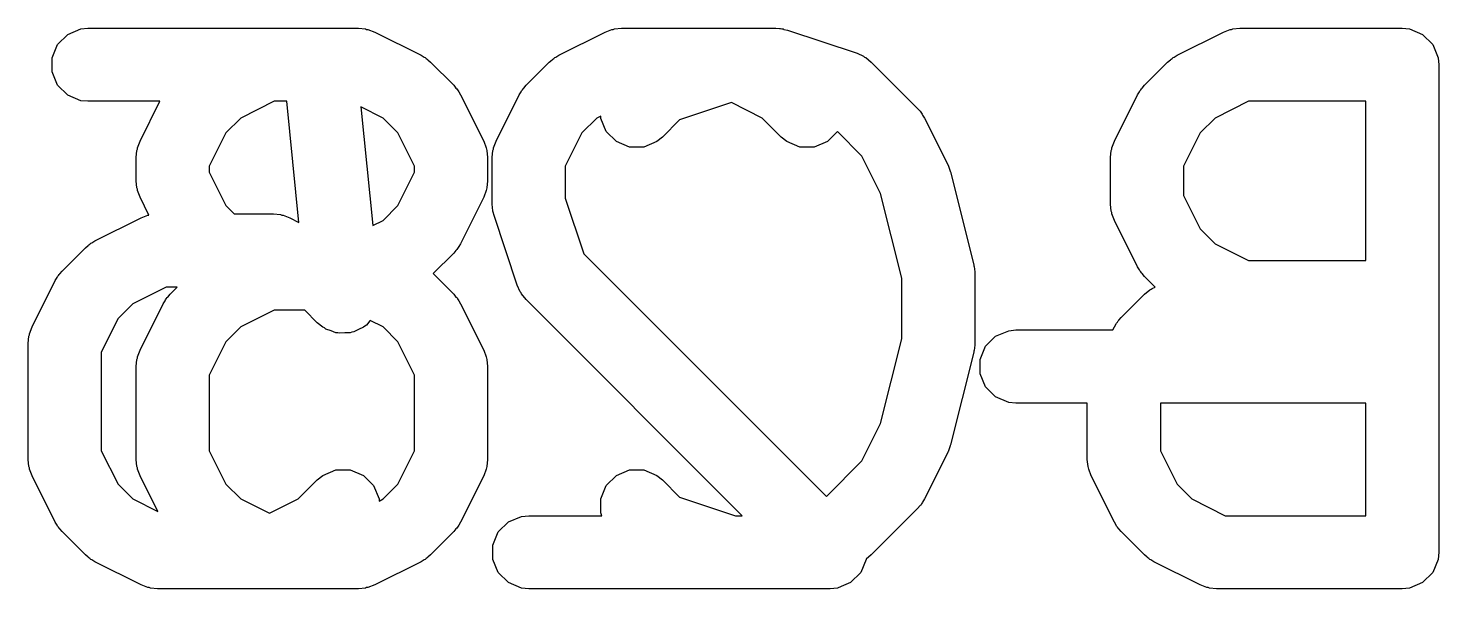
# Model space of a CAD drawing. Extents: x 3.93 to 7.47, y -4.9 to -2.95.
# Drawn here: x 6.0057 to 6.1197, y -4.8329 to -4.7876 of the extents above; entities that cross this region are included whole.
import ezdxf

# ---------------------------------------------------------------- set-up
doc = ezdxf.new("R2010")
doc.units = 0
doc.header["$MEASUREMENT"] = 0
doc.layers.add('BLACK', color=7, linetype='CONTINUOUS')

msp = doc.modelspace()

# ---------------------------------------------------------------- linework, layer by layer
at = {"layer": 'BLACK', "linetype": 'CONTINUOUS'}
for p, q in [((6.00893, -4.78809), (6.00999, -4.78765)), ((6.00999, -4.78765), (6.01057, -4.78759)), ((6.01057, -4.78759), (6.02932, -4.78759)), ((6.02932, -4.78759), (6.03242, -4.78759)), ((6.03242, -4.78759), (6.03299, -4.78765)), ((6.03299, -4.78765), (6.03309, -4.78769)), ((6.03309, -4.78769), (6.0332, -4.78769)), ((6.0332, -4.78769), (6.03374, -4.7879)), ((6.05237, -4.7879), (6.05291, -4.78769)), ((6.05291, -4.78769), (6.05301, -4.78769)), ((6.05301, -4.78769), (6.05311, -4.78765)), ((6.05311, -4.78765), (6.05369, -4.78759)), ((6.05369, -4.78759), (6.06306, -4.78759)), ((6.06306, -4.78759), (6.06616, -4.78759)), ((6.06616, -4.78759), (6.06645, -4.78762)), ((6.06645, -4.78762), (6.06653, -4.78761)), ((6.06653, -4.78761), (6.06663, -4.78763)), ((6.06663, -4.78763), (6.06674, -4.78765)), ((6.06674, -4.78765), (6.06681, -4.78768)), ((6.06681, -4.78768), (6.0671, -4.78774)), ((6.10234, -4.7879), (6.10288, -4.78769)), ((6.10288, -4.78769), (6.10298, -4.78769)), ((6.10298, -4.78769), (6.10308, -4.78765)), ((6.10308, -4.78765), (6.10366, -4.78759)), ((6.10366, -4.78759), (6.11678, -4.78759)), ((6.11678, -4.78759), (6.11736, -4.78765)), ((6.11736, -4.78765), (6.11842, -4.78809)), ((6.00811, -4.7889), (6.00893, -4.78809)), ((6.03374, -4.7879), (6.03749, -4.78977)), ((6.04862, -4.78977), (6.05237, -4.7879)), ((6.0671, -4.78774), (6.07272, -4.78961)), ((6.09859, -4.78977), (6.10234, -4.7879)), ((6.11842, -4.78809), (6.11924, -4.7889)), ((6.00767, -4.78997), (6.00811, -4.7889)), ((6.00767, -4.79112), (6.00767, -4.78997)), ((6.03749, -4.78977), (6.03773, -4.78993)), ((6.03773, -4.78993), (6.03781, -4.78996)), ((6.03781, -4.78996), (6.03789, -4.79003)), ((6.04822, -4.79003), (6.0483, -4.78996)), ((6.0483, -4.78996), (6.04837, -4.78993)), ((6.04837, -4.78993), (6.04862, -4.78977)), ((6.07272, -4.78961), (6.07325, -4.78985)), ((6.07325, -4.78985), (6.07333, -4.78992)), ((6.07333, -4.78992), (6.07343, -4.78996)), ((6.07343, -4.78996), (6.07387, -4.79033)), ((6.09819, -4.79003), (6.09827, -4.78996)), ((6.09827, -4.78996), (6.09834, -4.78993)), ((6.09834, -4.78993), (6.09859, -4.78977)), ((6.11924, -4.7889), (6.11968, -4.78997)), ((6.11968, -4.78997), (6.11973, -4.79054)), ((6.00811, -4.79218), (6.00767, -4.79112)), ((6.03789, -4.79003), (6.03798, -4.79008)), ((6.03798, -4.79008), (6.03803, -4.79014)), ((6.03803, -4.79014), (6.03825, -4.79033)), ((6.03825, -4.79033), (6.04013, -4.7922)), ((6.04598, -4.7922), (6.04785, -4.79033)), ((6.04785, -4.79033), (6.04808, -4.79014)), ((6.04808, -4.79014), (6.04813, -4.79008)), ((6.04813, -4.79008), (6.04822, -4.79003)), ((6.07387, -4.79033), (6.07762, -4.79408)), ((6.09595, -4.7922), (6.09782, -4.79033)), ((6.09782, -4.79033), (6.09805, -4.79014)), ((6.09805, -4.79014), (6.0981, -4.79008)), ((6.0981, -4.79008), (6.09819, -4.79003)), ((6.11973, -4.79054), (6.11973, -4.82991)), ((6.00893, -4.793), (6.00811, -4.79218)), ((6.04013, -4.7922), (6.04031, -4.79243)), ((6.04579, -4.79243), (6.04598, -4.7922)), ((6.09576, -4.79243), (6.09595, -4.7922)), ((6.00999, -4.79344), (6.00893, -4.793)), ((6.04031, -4.79243), (6.04037, -4.79248)), ((6.04037, -4.79248), (6.04043, -4.79257)), ((6.04043, -4.79257), (6.0405, -4.79265)), ((6.0405, -4.79265), (6.04053, -4.79272)), ((6.04053, -4.79272), (6.04068, -4.79297)), ((6.04068, -4.79297), (6.04256, -4.79672)), ((6.04355, -4.79672), (6.04542, -4.79297)), ((6.04542, -4.79297), (6.04558, -4.79272)), ((6.04558, -4.79272), (6.04561, -4.79265)), ((6.04561, -4.79265), (6.04568, -4.79257)), ((6.04568, -4.79257), (6.04573, -4.79248)), ((6.04573, -4.79248), (6.04579, -4.79243)), ((6.09352, -4.79672), (6.09539, -4.79297)), ((6.09539, -4.79297), (6.09555, -4.79272)), ((6.09555, -4.79272), (6.09558, -4.79265)), ((6.09558, -4.79265), (6.09565, -4.79257)), ((6.09565, -4.79257), (6.0957, -4.79248)), ((6.0957, -4.79248), (6.09576, -4.79243)), ((6.01057, -4.79349), (6.00999, -4.79344)), ((6.01639, -4.79349), (6.01057, -4.79349)), ((6.01478, -4.79672), (6.01639, -4.79349)), ((6.02561, -4.79349), (6.02292, -4.79484)), ((6.02664, -4.79349), (6.02561, -4.79349)), ((6.02762, -4.80327), (6.02664, -4.79349)), ((6.03442, -4.79484), (6.03262, -4.79395)), ((6.03262, -4.79395), (6.03358, -4.80353)), ((6.06258, -4.7936), (6.05838, -4.795)), ((6.06506, -4.79484), (6.06258, -4.7936)), ((6.07762, -4.79408), (6.07781, -4.7943)), ((6.07781, -4.7943), (6.07787, -4.79436)), ((6.07787, -4.79436), (6.07792, -4.79444)), ((6.07792, -4.79444), (6.07799, -4.79453)), ((6.07799, -4.79453), (6.07802, -4.7946)), ((6.10435, -4.79349), (6.10166, -4.79484)), ((6.11383, -4.79349), (6.10435, -4.79349)), ((6.11383, -4.80634), (6.11383, -4.79349)), ((6.02292, -4.79484), (6.02172, -4.79604)), ((6.03561, -4.79604), (6.03442, -4.79484)), ((6.05169, -4.79484), (6.05049, -4.79604)), ((6.05202, -4.79468), (6.05169, -4.79484)), ((6.05202, -4.79487), (6.05202, -4.79468)), ((6.05246, -4.79593), (6.05202, -4.79487)), ((6.05838, -4.795), (6.057, -4.79638)), ((6.0666, -4.79638), (6.06506, -4.79484)), ((6.07802, -4.7946), (6.07818, -4.79484)), ((6.07818, -4.79484), (6.08005, -4.79859)), ((6.10166, -4.79484), (6.10046, -4.79604)), ((6.01457, -4.79726), (6.01478, -4.79672)), ((6.02172, -4.79604), (6.02037, -4.79874)), ((6.03696, -4.79874), (6.03561, -4.79604)), ((6.04256, -4.79672), (6.04276, -4.79726)), ((6.04334, -4.79726), (6.04355, -4.79672)), ((6.05049, -4.79604), (6.04914, -4.79874)), ((6.05327, -4.79675), (6.05246, -4.79593)), ((6.05434, -4.79719), (6.05327, -4.79675)), ((6.05655, -4.79675), (6.05549, -4.79719)), ((6.057, -4.79638), (6.05655, -4.79675)), ((6.06705, -4.79675), (6.0666, -4.79638)), ((6.06811, -4.79719), (6.06705, -4.79675)), ((6.07033, -4.79675), (6.06926, -4.79719)), ((6.07113, -4.79594), (6.07033, -4.79675)), ((6.07311, -4.79791), (6.07113, -4.79594)), ((6.09331, -4.79726), (6.09352, -4.79672)), ((6.10046, -4.79604), (6.09911, -4.79874)), ((6.01447, -4.79804), (6.01452, -4.79746)), ((6.01452, -4.79746), (6.01456, -4.79737)), ((6.01456, -4.79737), (6.01457, -4.79726)), ((6.04276, -4.79726), (6.04277, -4.79737)), ((6.04277, -4.79737), (6.04281, -4.79746)), ((6.04281, -4.79746), (6.04287, -4.79804)), ((6.04324, -4.79804), (6.04329, -4.79746)), ((6.04329, -4.79746), (6.04333, -4.79737)), ((6.04333, -4.79737), (6.04334, -4.79726)), ((6.05549, -4.79719), (6.05434, -4.79719)), ((6.06926, -4.79719), (6.06811, -4.79719)), ((6.07463, -4.80095), (6.07311, -4.79791)), ((6.09321, -4.79804), (6.09326, -4.79746)), ((6.09326, -4.79746), (6.0933, -4.79737)), ((6.0933, -4.79737), (6.09331, -4.79726)), ((6.01447, -4.79991), (6.01447, -4.79804)), ((6.02037, -4.79874), (6.02037, -4.79922)), ((6.03696, -4.79922), (6.03696, -4.79874)), ((6.04287, -4.79804), (6.04287, -4.79991)), ((6.04324, -4.80179), (6.04324, -4.79804)), ((6.04914, -4.79874), (6.04914, -4.80131)), ((6.08005, -4.79859), (6.08007, -4.79864)), ((6.08007, -4.79864), (6.08008, -4.79865)), ((6.08008, -4.79865), (6.08017, -4.79889)), ((6.08017, -4.79889), (6.08026, -4.79914)), ((6.09321, -4.80179), (6.09321, -4.79804)), ((6.09911, -4.79874), (6.09911, -4.80109)), ((6.01452, -4.80049), (6.01447, -4.79991)), ((6.02037, -4.79922), (6.02172, -4.80192)), ((6.03561, -4.80192), (6.03696, -4.79922)), ((6.04287, -4.79991), (6.04281, -4.80049)), ((6.08026, -4.79914), (6.08026, -4.79916)), ((6.08026, -4.79916), (6.08028, -4.7992)), ((6.08028, -4.7992), (6.08215, -4.8067)), ((6.01456, -4.80059), (6.01452, -4.80049)), ((6.01457, -4.80069), (6.01456, -4.80059)), ((6.01478, -4.80124), (6.01457, -4.80069)), ((6.0155, -4.80268), (6.01478, -4.80124)), ((6.04256, -4.80124), (6.04068, -4.80499)), ((6.04276, -4.80069), (6.04256, -4.80124)), ((6.04277, -4.80059), (6.04276, -4.80069)), ((6.04281, -4.80049), (6.04277, -4.80059)), ((6.04914, -4.80131), (6.05064, -4.80582)), ((6.07633, -4.80778), (6.07463, -4.80095)), ((6.09911, -4.80109), (6.10046, -4.80379)), ((6.02172, -4.80192), (6.02239, -4.80259)), ((6.03442, -4.80311), (6.03561, -4.80192)), ((6.04326, -4.80208), (6.04324, -4.80179)), ((6.04326, -4.80216), (6.04326, -4.80208)), ((6.04328, -4.80226), (6.04326, -4.80216)), ((6.04329, -4.80237), (6.04328, -4.80226)), ((6.04332, -4.80244), (6.04329, -4.80237)), ((6.04339, -4.80272), (6.04332, -4.80244)), ((6.09326, -4.80237), (6.09321, -4.80179)), ((6.0933, -4.80246), (6.09326, -4.80237)), ((6.09331, -4.80257), (6.0933, -4.80246)), ((6.01112, -4.80477), (6.01487, -4.8029)), ((6.01487, -4.8029), (6.01541, -4.80269)), ((6.01541, -4.80269), (6.0155, -4.80268)), ((6.02239, -4.80259), (6.02557, -4.80259)), ((6.02557, -4.80259), (6.02614, -4.80264)), ((6.02614, -4.80264), (6.02624, -4.80268)), ((6.02624, -4.80268), (6.02635, -4.80269)), ((6.02635, -4.80269), (6.02689, -4.8029)), ((6.02689, -4.8029), (6.02762, -4.80327)), ((6.03358, -4.80353), (6.03442, -4.80311)), ((6.04526, -4.80835), (6.04339, -4.80272)), ((6.09352, -4.80311), (6.09331, -4.80257)), ((6.09539, -4.80686), (6.09352, -4.80311)), ((6.01087, -4.80493), (6.01112, -4.80477)), ((6.10046, -4.80379), (6.10166, -4.80499)), ((6.00848, -4.8072), (6.01036, -4.80533)), ((6.01036, -4.80533), (6.01058, -4.80514)), ((6.01058, -4.80514), (6.01063, -4.80508)), ((6.01063, -4.80508), (6.01072, -4.80503)), ((6.01072, -4.80503), (6.0108, -4.80496)), ((6.0108, -4.80496), (6.01087, -4.80493)), ((6.04013, -4.80575), (6.03847, -4.80741)), ((6.04031, -4.80553), (6.04013, -4.80575)), ((6.04037, -4.80547), (6.04031, -4.80553)), ((6.04043, -4.80539), (6.04037, -4.80547)), ((6.0405, -4.8053), (6.04043, -4.80539)), ((6.04053, -4.80523), (6.0405, -4.8053)), ((6.04068, -4.80499), (6.04053, -4.80523)), ((6.05064, -4.80582), (6.07024, -4.82541)), ((6.10166, -4.80499), (6.10435, -4.80634)), ((6.08215, -4.8067), (6.08217, -4.8068)), ((6.08217, -4.8068), (6.08218, -4.80684)), ((6.08218, -4.80684), (6.0822, -4.80706)), ((6.0822, -4.80706), (6.08224, -4.80727)), ((6.09555, -4.80711), (6.09539, -4.80686)), ((6.10435, -4.80634), (6.11383, -4.80634)), ((6.00605, -4.81172), (6.00793, -4.80797)), ((6.00793, -4.80797), (6.00808, -4.80772)), ((6.00808, -4.80772), (6.00811, -4.80765)), ((6.00811, -4.80765), (6.00818, -4.80757)), ((6.00818, -4.80757), (6.00824, -4.80748)), ((6.00824, -4.80748), (6.00829, -4.80743)), ((6.00829, -4.80743), (6.00848, -4.8072)), ((6.03847, -4.80741), (6.04013, -4.80908)), ((6.07633, -4.81267), (6.07633, -4.80778)), ((6.08224, -4.80727), (6.08223, -4.80731)), ((6.08223, -4.80731), (6.08224, -4.80741)), ((6.08224, -4.80741), (6.08224, -4.81304)), ((6.09558, -4.80718), (6.09555, -4.80711)), ((6.09565, -4.80726), (6.09558, -4.80718)), ((6.0957, -4.80735), (6.09565, -4.80726)), ((6.09576, -4.8074), (6.0957, -4.80735)), ((6.09595, -4.80763), (6.09576, -4.8074)), ((6.09681, -4.80849), (6.09595, -4.80763)), ((6.01689, -4.80849), (6.01419, -4.80984)), ((6.01779, -4.80849), (6.01689, -4.80849)), ((6.0169, -4.80944), (6.01696, -4.80935)), ((6.01696, -4.80935), (6.01702, -4.8093)), ((6.01702, -4.8093), (6.01721, -4.80908)), ((6.01721, -4.80908), (6.01779, -4.80849)), ((6.04013, -4.80908), (6.04031, -4.8093)), ((6.04031, -4.8093), (6.04037, -4.80935)), ((6.04037, -4.80935), (6.04043, -4.80944)), ((6.0455, -4.80888), (6.04526, -4.80835)), ((6.04557, -4.80896), (6.0455, -4.80888)), ((6.04561, -4.80905), (6.04557, -4.80896)), ((6.04598, -4.8095), (6.04561, -4.80905)), ((6.09407, -4.81095), (6.09595, -4.80908)), ((6.09595, -4.80908), (6.09639, -4.80871)), ((6.09639, -4.80871), (6.09649, -4.80867)), ((6.09649, -4.80867), (6.09657, -4.8086)), ((6.09657, -4.8086), (6.09681, -4.80849)), ((6.01419, -4.80984), (6.013, -4.81104)), ((6.01478, -4.81359), (6.01665, -4.80984)), ((6.01665, -4.80984), (6.01681, -4.8096)), ((6.01681, -4.8096), (6.01684, -4.80952)), ((6.01684, -4.80952), (6.0169, -4.80944)), ((6.02561, -4.81037), (6.02292, -4.81172)), ((6.02809, -4.81037), (6.02561, -4.81037)), ((6.0291, -4.81138), (6.02809, -4.81037)), ((6.04043, -4.80944), (6.0405, -4.80952)), ((6.0405, -4.80952), (6.04053, -4.8096)), ((6.04053, -4.8096), (6.04068, -4.80984)), ((6.04068, -4.80984), (6.04256, -4.81359)), ((6.06343, -4.82696), (6.04598, -4.8095)), ((6.013, -4.81104), (6.01165, -4.81374)), ((6.02955, -4.81174), (6.0291, -4.81138)), ((6.03294, -4.81164), (6.03283, -4.81174)), ((6.03307, -4.81157), (6.03294, -4.81164)), ((6.03334, -4.81123), (6.03307, -4.81157)), ((6.03338, -4.8112), (6.03334, -4.81123)), ((6.03442, -4.81172), (6.03338, -4.8112)), ((6.09352, -4.81172), (6.09367, -4.81147)), ((6.09367, -4.81147), (6.0937, -4.8114)), ((6.0937, -4.8114), (6.09377, -4.81132)), ((6.09377, -4.81132), (6.09383, -4.81123)), ((6.09383, -4.81123), (6.09389, -4.81118)), ((6.09389, -4.81118), (6.09407, -4.81095)), ((6.00574, -4.81304), (6.0058, -4.81246)), ((6.0058, -4.81246), (6.00584, -4.81236)), ((6.00584, -4.81236), (6.00585, -4.81226)), ((6.00585, -4.81226), (6.00605, -4.81172)), ((6.02292, -4.81172), (6.02172, -4.81291)), ((6.02969, -4.8118), (6.02955, -4.81174)), ((6.0298, -4.81189), (6.02969, -4.8118)), ((6.03022, -4.81202), (6.0298, -4.81189)), ((6.03061, -4.81218), (6.03022, -4.81202)), ((6.03076, -4.81218), (6.03061, -4.81218)), ((6.03091, -4.81223), (6.03076, -4.81218)), ((6.03134, -4.81218), (6.03091, -4.81223)), ((6.03177, -4.81218), (6.03134, -4.81218)), ((6.0319, -4.81213), (6.03177, -4.81218)), ((6.03205, -4.81211), (6.0319, -4.81213)), ((6.03243, -4.81191), (6.03205, -4.81211)), ((6.03283, -4.81174), (6.03243, -4.81191)), ((6.03561, -4.81291), (6.03442, -4.81172)), ((6.07463, -4.81951), (6.07633, -4.81267)), ((6.0831, -4.81327), (6.08392, -4.81246)), ((6.08392, -4.81246), (6.08498, -4.81202)), ((6.08498, -4.81202), (6.08556, -4.81196)), ((6.08556, -4.81196), (6.0934, -4.81196)), ((6.0934, -4.81196), (6.09352, -4.81172)), ((6.00574, -4.82241), (6.00574, -4.81304)), ((6.01165, -4.81374), (6.01165, -4.82172)), ((6.01457, -4.81413), (6.01478, -4.81359)), ((6.02172, -4.81291), (6.02037, -4.81561)), ((6.03696, -4.81561), (6.03561, -4.81291)), ((6.04256, -4.81359), (6.04276, -4.81413)), ((6.08215, -4.81375), (6.08028, -4.82125)), ((6.08217, -4.81365), (6.08215, -4.81375)), ((6.08218, -4.81361), (6.08217, -4.81365)), ((6.0822, -4.8134), (6.08218, -4.81361)), ((6.08224, -4.81318), (6.0822, -4.8134)), ((6.08224, -4.81304), (6.08223, -4.81314)), ((6.08223, -4.81314), (6.08224, -4.81318)), ((6.08266, -4.81434), (6.0831, -4.81327)), ((6.01447, -4.81491), (6.01452, -4.81434)), ((6.01447, -4.82241), (6.01447, -4.81491)), ((6.01452, -4.81434), (6.01456, -4.81424)), ((6.01456, -4.81424), (6.01457, -4.81413)), ((6.04276, -4.81413), (6.04277, -4.81424)), ((6.04277, -4.81424), (6.04281, -4.81434)), ((6.04281, -4.81434), (6.04287, -4.81491)), ((6.04287, -4.81491), (6.04287, -4.82241)), ((6.08266, -4.81549), (6.08266, -4.81434)), ((6.02037, -4.81561), (6.02037, -4.82172)), ((6.03696, -4.82172), (6.03696, -4.81561)), ((6.0831, -4.81655), (6.08266, -4.81549)), ((6.08392, -4.81737), (6.0831, -4.81655)), ((6.08498, -4.81781), (6.08392, -4.81737)), ((6.08556, -4.81787), (6.08498, -4.81781)), ((6.09133, -4.81787), (6.08556, -4.81787)), ((6.09133, -4.82241), (6.09133, -4.81787)), ((6.09724, -4.81787), (6.09724, -4.82172)), ((6.11383, -4.81787), (6.09724, -4.81787)), ((6.11383, -4.82696), (6.11383, -4.81787)), ((6.07311, -4.82254), (6.07463, -4.81951)), ((6.01165, -4.82172), (6.013, -4.82441)), ((6.02037, -4.82172), (6.02172, -4.82441)), ((6.03561, -4.82441), (6.03696, -4.82172)), ((6.08005, -4.82186), (6.07818, -4.82561)), ((6.08007, -4.82182), (6.08005, -4.82186)), ((6.08008, -4.8218), (6.08007, -4.82182)), ((6.08017, -4.82156), (6.08008, -4.8218)), ((6.08026, -4.82132), (6.08017, -4.82156)), ((6.08028, -4.82125), (6.08026, -4.8213)), ((6.08026, -4.8213), (6.08026, -4.82132)), ((6.09724, -4.82172), (6.09859, -4.82441)), ((6.0058, -4.82299), (6.00574, -4.82241)), ((6.00584, -4.82309), (6.0058, -4.82299)), ((6.01452, -4.82299), (6.01447, -4.82241)), ((6.01456, -4.82309), (6.01452, -4.82299)), ((6.04281, -4.82299), (6.04277, -4.82309)), ((6.04287, -4.82241), (6.04281, -4.82299)), ((6.07024, -4.82541), (6.07311, -4.82254)), ((6.09139, -4.82299), (6.09133, -4.82241)), ((6.09143, -4.82309), (6.09139, -4.82299)), ((6.00585, -4.82319), (6.00584, -4.82309)), ((6.00605, -4.82373), (6.00585, -4.82319)), ((6.00793, -4.82748), (6.00605, -4.82373)), ((6.01457, -4.82319), (6.01456, -4.82309)), ((6.01478, -4.82373), (6.01457, -4.82319)), ((6.01622, -4.82663), (6.01478, -4.82373)), ((6.02757, -4.82561), (6.0291, -4.82407)), ((6.0291, -4.82407), (6.02955, -4.82371)), ((6.02955, -4.82371), (6.03061, -4.82327)), ((6.03061, -4.82327), (6.03177, -4.82327)), ((6.03177, -4.82327), (6.03283, -4.82371)), ((6.03283, -4.82371), (6.03365, -4.82452)), ((6.04256, -4.82373), (6.04068, -4.82748)), ((6.04276, -4.82319), (6.04256, -4.82373)), ((6.04277, -4.82309), (6.04276, -4.82319)), ((6.05246, -4.82452), (6.05327, -4.82371)), ((6.05327, -4.82371), (6.05434, -4.82327)), ((6.05434, -4.82327), (6.05549, -4.82327)), ((6.05549, -4.82327), (6.05655, -4.82371)), ((6.05655, -4.82371), (6.057, -4.82407)), ((6.057, -4.82407), (6.05838, -4.82546)), ((6.09144, -4.82319), (6.09143, -4.82309)), ((6.09164, -4.82373), (6.09144, -4.82319)), ((6.09352, -4.82748), (6.09164, -4.82373)), ((6.013, -4.82441), (6.01419, -4.82561)), ((6.02172, -4.82441), (6.02292, -4.82561)), ((6.03365, -4.82452), (6.03409, -4.82559)), ((6.03442, -4.82561), (6.03561, -4.82441)), ((6.05202, -4.82559), (6.05246, -4.82452)), ((6.09859, -4.82441), (6.09978, -4.82561)), ((6.01419, -4.82561), (6.01622, -4.82663)), ((6.02292, -4.82561), (6.02524, -4.82677)), ((6.02524, -4.82677), (6.02757, -4.82561)), ((6.03409, -4.82559), (6.03409, -4.82578)), ((6.03409, -4.82578), (6.03442, -4.82561)), ((6.05202, -4.82674), (6.05202, -4.82559)), ((6.05838, -4.82546), (6.06289, -4.82696)), ((6.07762, -4.82637), (6.07387, -4.83012)), ((6.07781, -4.82615), (6.07762, -4.82637)), ((6.07787, -4.8261), (6.07781, -4.82615)), ((6.07792, -4.82601), (6.07787, -4.8261)), ((6.07799, -4.82593), (6.07792, -4.82601)), ((6.07802, -4.82586), (6.07799, -4.82593)), ((6.07818, -4.82561), (6.07802, -4.82586)), ((6.09978, -4.82561), (6.10248, -4.82696)), ((6.00808, -4.82773), (6.00793, -4.82748)), ((6.04068, -4.82748), (6.04053, -4.82773)), ((6.04373, -4.82827), (6.04455, -4.82746)), ((6.04455, -4.82746), (6.04561, -4.82702)), ((6.04561, -4.82702), (6.04619, -4.82696)), ((6.04619, -4.82696), (6.05211, -4.82696)), ((6.05211, -4.82696), (6.05202, -4.82674)), ((6.06289, -4.82696), (6.06343, -4.82696)), ((6.09367, -4.82773), (6.09352, -4.82748)), ((6.10248, -4.82696), (6.11383, -4.82696)), ((6.00811, -4.8278), (6.00808, -4.82773)), ((6.00818, -4.82788), (6.00811, -4.8278)), ((6.00824, -4.82797), (6.00818, -4.82788)), ((6.00829, -4.82802), (6.00824, -4.82797)), ((6.00848, -4.82825), (6.00829, -4.82802)), ((6.01036, -4.83012), (6.00848, -4.82825)), ((6.04013, -4.82825), (6.03825, -4.83012)), ((6.04031, -4.82802), (6.04013, -4.82825)), ((6.04037, -4.82797), (6.04031, -4.82802)), ((6.04043, -4.82788), (6.04037, -4.82797)), ((6.0405, -4.8278), (6.04043, -4.82788)), ((6.04053, -4.82773), (6.0405, -4.8278)), ((6.04329, -4.82934), (6.04373, -4.82827)), ((6.0937, -4.8278), (6.09367, -4.82773)), ((6.09377, -4.82788), (6.0937, -4.8278)), ((6.09383, -4.82797), (6.09377, -4.82788)), ((6.09389, -4.82802), (6.09383, -4.82797)), ((6.09407, -4.82825), (6.09389, -4.82802)), ((6.09595, -4.83012), (6.09407, -4.82825)), ((6.04329, -4.83049), (6.04329, -4.82934)), ((6.01058, -4.83031), (6.01036, -4.83012)), ((6.01063, -4.83037), (6.01058, -4.83031)), ((6.01072, -4.83043), (6.01063, -4.83037)), ((6.0108, -4.83049), (6.01072, -4.83043)), ((6.01087, -4.83052), (6.0108, -4.83049)), ((6.01112, -4.83068), (6.01087, -4.83052)), ((6.01487, -4.83255), (6.01112, -4.83068)), ((6.03749, -4.83068), (6.03374, -4.83255)), ((6.03773, -4.83052), (6.03749, -4.83068)), ((6.03781, -4.83049), (6.03773, -4.83052)), ((6.03789, -4.83043), (6.03781, -4.83049)), ((6.03798, -4.83037), (6.03789, -4.83043)), ((6.03803, -4.83031), (6.03798, -4.83037)), ((6.03825, -4.83012), (6.03803, -4.83031)), ((6.04373, -4.83155), (6.04329, -4.83049)), ((6.07346, -4.83049), (6.07302, -4.83155)), ((6.07387, -4.83012), (6.07346, -4.83047)), ((6.07346, -4.83047), (6.07346, -4.83049)), ((6.09617, -4.83031), (6.09595, -4.83012)), ((6.09622, -4.83037), (6.09617, -4.83031)), ((6.09631, -4.83043), (6.09622, -4.83037)), ((6.09639, -4.83049), (6.09631, -4.83043)), ((6.09647, -4.83052), (6.09639, -4.83049)), ((6.09671, -4.83068), (6.09647, -4.83052)), ((6.10046, -4.83255), (6.09671, -4.83068)), ((6.11968, -4.83049), (6.11924, -4.83155)), ((6.11973, -4.82991), (6.11968, -4.83049)), ((6.04455, -4.83237), (6.04373, -4.83155)), ((6.07302, -4.83155), (6.0722, -4.83237)), ((6.11924, -4.83155), (6.11842, -4.83237)), ((6.01541, -4.83276), (6.01487, -4.83255)), ((6.01552, -4.83277), (6.01541, -4.83276)), ((6.01562, -4.83281), (6.01552, -4.83277)), ((6.01619, -4.83286), (6.01562, -4.83281)), ((6.02492, -4.83286), (6.01619, -4.83286)), ((6.03242, -4.83286), (6.02492, -4.83286)), ((6.03299, -4.83281), (6.03242, -4.83286)), ((6.03309, -4.83277), (6.03299, -4.83281)), ((6.0332, -4.83276), (6.03309, -4.83277)), ((6.03374, -4.83255), (6.0332, -4.83276)), ((6.04561, -4.83281), (6.04455, -4.83237)), ((6.04619, -4.83286), (6.04561, -4.83281)), ((6.06241, -4.83286), (6.04619, -4.83286)), ((6.06616, -4.83286), (6.06241, -4.83286)), ((6.07056, -4.83286), (6.06616, -4.83286)), ((6.07114, -4.83281), (6.07056, -4.83286)), ((6.07145, -4.83268), (6.07114, -4.83281)), ((6.0722, -4.83237), (6.07145, -4.83268)), ((6.101, -4.83276), (6.10046, -4.83255)), ((6.10111, -4.83277), (6.101, -4.83276)), ((6.10121, -4.83281), (6.10111, -4.83277)), ((6.10178, -4.83286), (6.10121, -4.83281)), ((6.11678, -4.83286), (6.10178, -4.83286)), ((6.11736, -4.83281), (6.11678, -4.83286)), ((6.11842, -4.83237), (6.11736, -4.83281))]:
    msp.add_line(p, q, dxfattribs=at)

doc.saveas('drawing.dxf')
